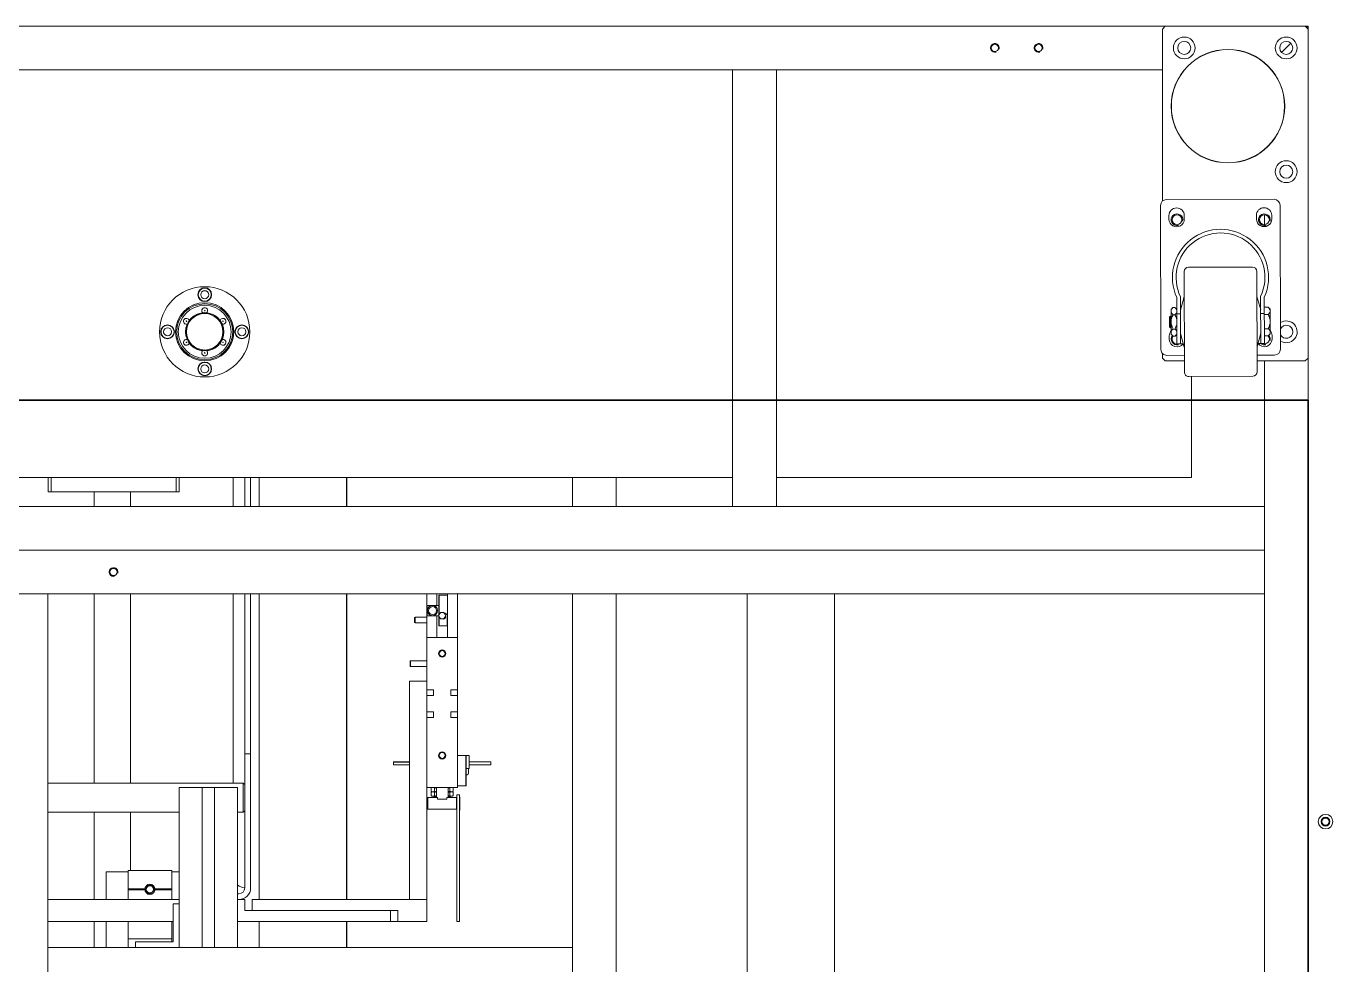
# Model space of a CAD drawing. Header units: millimetres. Extents: x -1052 to 3351, y 0 to 2015.
# Drawn here: x -214.73 to -201.47, y 1738 to 1747.54 of the extents above; entities that cross this region are included whole.
import ezdxf

# ---------------------------------------------------------------- set-up
doc = ezdxf.new("R2010")
doc.units = ezdxf.units.MM
doc.layers.add('@ New Renovation', color=7, linetype='Continuous')
for name, color, linetype, lineweight in [('_-J_NJSOLIDLINE！实线层', 7, 'Continuous', 18), ('_CGL01-D75-001SOLIDLINE！实线层', 7, 'Continuous', 18), ('_CGL01-D75-002SOLIDLINE！实线层', 7, 'Continuous', 18), ('_CGL01-D75-003SOLIDLINE！实线层', 7, 'Continuous', 18), ('_TN16-50_-_50_BSOLIDLINE！实线层', 7, 'Continuous', 18), ('_TN16-50_FPSOLIDLINE！实线层', 7, 'Continuous', 18), ('_TN16-80_-_80_BSOLIDLINE！实线层', 7, 'Continuous', 18), ('_TN16-80_FPSOLIDLINE！实线层', 7, 'Continuous', 18), ('AJCR-D78-M20-L100SOLIDLINE！实线层', 7, 'Continuous', 18), ('AM_6', 2, 'Continuous', 35), ('AM_CL', 7, 'Continuous', 15), ('CPJG-A-2SOLIDLINE！实线层', 7, 'Continuous', 18), ('CPJG-A-3SOLIDLINE！实线层', 7, 'Continuous', 18), ('CPJG-A-5SOLIDLINE！实线层', 7, 'Continuous', 18), ('CWJG-C0-00000-1SOLIDLINE！实线层', 7, 'Continuous', 18), ('HCJ_RECTANGULAR_TUSOLIDLINE！实线层', 7, 'Continuous', 18), ('HCJ_SQUARE_TUBE_71SOLIDLINE！实线层', 7, 'Continuous', 18), ('HCJ_SQUARE_TUBE_93SOLIDLINE！实线层', 7, 'Continuous', 18), ('ISO10642-M4X12-8_8SOLIDLINE！实线层', 7, 'Continuous', 18), ('ISO4762-M4X25-8_8SOLIDLINE！实线层', 7, 'Continuous', 18), ('ISO4762-M4X28-8_8SOLIDLINE！实线层', 7, 'Continuous', 18), ('ISO4762-M6X12-8_8SOLIDLINE！实线层', 7, 'Continuous', 18), ('LMFL-25-BSOLIDLINE！实线层', 7, 'Continuous', 18), ('M8-B25SOLIDLINE！实线层', 7, 'Continuous', 18), ('QZDB-10-13SOLIDLINE！实线层', 7, 'Continuous', 18), ('QZDB-3-1BSOLIDLINE！实线层', 7, 'Continuous', 18), ('QZDB-6-1ASOLIDLINE！实线层', 7, 'Continuous', 18), ('QZDBHC-8-3SOLIDLINE！实线层', 7, 'Continuous', 18), ('QZDBHC-8-4SOLIDLINE！实线层', 7, 'Continuous', 18), ('QZDBHC-8-5-1SOLIDLINE！实线层', 7, 'Continuous', 18), ('QZDBHC-8-5-2SOLIDLINE！实线层', 7, 'Continuous', 18), ('QZDBHC-8-5SOLIDLINE！实线层', 7, 'Continuous', 18), ('QZDBHC-8-7SOLIDLINE！实线层', 7, 'Continuous', 18), ('ZX-900DBJ-05-F-04SOLIDLINE！实线层', 7, 'Continuous', 18), ('角铝53-53SOLIDLINE！实线层', 7, 'Continuous', 18)]:
    doc.layers.add(name, color=color, linetype=linetype, lineweight=lineweight)

# ---------------------------------------------------------------- blocks, each defined once
blk = doc.blocks.new('*X870')
at = {"layer": '_-J_NJSOLIDLINE！实线层', "color": 7, "linetype": 'Continuous'}
for p, q in [((-4905.63, -17.8), (-4907.58, -17.8)), ((-4907.58, -17.8), (-4907.58, -28.8)), ((-4907.33, -17.8), (-4907.33, -28.8)), ((-4905.63, -17.8), (-4905.63, -28.8)), ((-5008.08, -41.05), (-5015.08, -41.05)), ((-5015.08, -49.05), (-5015.08, -41.05)), ((-5008.08, -49.05), (-5008.08, -41.05)), ((-5022.08, -49.05), (-5001.08, -49.05)), ((-5022.08, -55.05), (-5022.08, -49.05)), ((-5022.08, -49.25), (-5009.01, -49.25)), ((-5010.08, -52.34), (-5010.08, -52.55)), ((-5007.15, -49.25), (-5001.08, -49.25)), ((-5001.08, -49.3), (-5007.05, -49.3)), ((-5001.08, -55.05), (-5001.08, -49.05)), ((-5022.08, -54.85), (-5001.08, -54.85)), ((-5022.08, -55.05), (-5001.08, -55.05)), ((-5007.83, -54.8), (-5001.08, -54.8)), ((-4912.08, -61.8), (-4912.08, -69.8)), ((-4891.08, -67.8), (-4891.08, -61.8)), ((-4891.08, -67.6), (-4912.08, -67.6)), ((-4891.08, -67.8), (-4912.08, -67.8)), ((-4903.08, -69.8), (-4912.08, -69.8)), ((-4907.58, -84.8), (-4907.58, -69.8)), ((-4905.63, -84.8), (-4905.63, -69.8)), ((-4903.08, -67.8), (-4903.08, -69.8)), ((-4903.08, -69.4), (-4899.83, -69.4)), ((-4898.83, -68.4), (-4898.83, -67.8)), ((-4907.58, -84.8), (-4905.63, -84.8))]:
    blk.add_line(p, q, dxfattribs=at)
for centre, radius in [((-5011.58, -44.7), 3.5), ((-5011.58, -44.7), 2.75), ((-5008.08, -51.3), 2.25)]:
    blk.add_circle(centre, radius, dxfattribs=at)
for centre, radius, start, end in [((-5007.83, -52.55), 2.25, 180, 270), ((-5007.08, -52.05), 1.5, 252.60132, 33.65888), ((-4899.83, -68.4), 1, 270, 0)]:
    blk.add_arc(centre, radius, start, end, dxfattribs=at)
at = {"layer": '_CGL01-D75-001SOLIDLINE！实线层', "color": 7, "linetype": 'Continuous'}
for p, q in [((-5247.43, -563.56), (-5247.56, -607.56)), ((-5175.42, -560.77), (-5244.42, -560.57)), ((-5217.91, -558.15), (-5227.25, -560.62)), ((-5201.91, -558.19), (-5192.59, -560.72)), ((-5172.43, -563.78), (-5172.56, -607.78)), ((-5244.57, -610.57), (-5175.57, -610.77)), ((-5218.07, -613.15), (-5227.4, -610.62)), ((-5202.07, -613.19), (-5192.74, -610.72))]:
    blk.add_line(p, q, dxfattribs=at)
for centre, start, end in [((-5244.43, -563.57), 89.83417, 179.83417), ((-5175.43, -563.77), 359.83417, 89.83417), ((-5244.56, -607.57), 179.83417, 269.83417), ((-5175.56, -607.77), 269.83417, 359.83417)]:
    blk.add_arc(centre, 3, start, end, dxfattribs=at)
at = {"layer": '_CGL01-D75-002SOLIDLINE！实线层', "color": 7, "linetype": 'Continuous'}
for p, q in [((-5289.87, -544.44), (-5190.87, -544.73)), ((-5294.1, -622.43), (-5293.89, -548.43)), ((-5282.89, -550.21), (-5280.39, -550.22)), ((-5200.39, -550.45), (-5197.89, -550.45)), ((-5186.89, -548.74), (-5186.92, -560.74)), ((-5280.42, -560.72), (-5282.92, -560.71)), ((-5283.06, -610.21), (-5280.56, -610.22)), ((-5187.07, -610.74), (-5187.1, -622.74)), ((-5191.11, -626.72), (-5290.11, -626.44)), ((-5280.6, -620.72), (-5283.1, -620.71)), ((-5198.1, -620.95), (-5200.6, -620.95))]:
    blk.add_line(p, q, dxfattribs=at)
for centre, radius, start, end in [((-5289.89, -548.44), 4, 89.83417, 179.83417), ((-5190.89, -548.73), 4, 359.83417, 89.83417), ((-5282.91, -555.46), 5.25, 89.83417, 269.83417), ((-5280.41, -555.47), 5.25, 269.83417, 89.83417), ((-5200.41, -555.7), 5.25, 89.83417, 130.11163), ((-5197.91, -555.7), 5.25, 304.75632, 89.83417), ((-5283.08, -615.46), 5.25, 89.83417, 269.83417), ((-5280.58, -615.47), 5.25, 269.83417, 89.83417), ((-5198.08, -615.7), 5.25, 269.83417, 54.91202), ((-5290.1, -622.44), 4, 179.83417, 269.83417), ((-5200.58, -615.7), 5.25, 229.5567, 269.83417), ((-5191.1, -622.72), 4, 269.83417, 359.83417)]:
    blk.add_arc(centre, radius, start, end, dxfattribs=at)
at = {"layer": '_CGL01-D75-003SOLIDLINE！实线层', "color": 7, "linetype": 'Continuous'}
for p, q in [((-5194.91, -555.71), (-5226.66, -555.62)), ((-5219.71, -552.96), (-5219.72, -554.33)), ((-5218.41, -555.65), (-5219.72, -554.33)), ((-5218.39, -551.65), (-5219.71, -552.96)), ((-5201.39, -551.69), (-5218.39, -551.65)), ((-5215.49, -555.65), (-5215.49, -558.15)), ((-5214.81, -552.97), (-5214.81, -554.34)), ((-5213.39, -550.66), (-5213.89, -551.16)), ((-5205.89, -551.18), (-5213.89, -551.16)), ((-5213.89, -551.16), (-5213.89, -551.66)), ((-5206.39, -550.68), (-5213.39, -550.66)), ((-5206.39, -550.68), (-5205.89, -551.18)), ((-5205.89, -551.18), (-5205.89, -551.68)), ((-5204.99, -553), (-5205, -554.37)), ((-5201.41, -555.69), (-5200.09, -554.38)), ((-5201.39, -551.69), (-5200.08, -553.01)), ((-5200.08, -553.01), (-5200.09, -554.38)), ((-5194.92, -560.09), (-5194.91, -555.71)), ((-5194.91, -558.21), (-5227.22, -558.12)), ((-5195.07, -613.21), (-5227.38, -613.12)), ((-5195.08, -615.71), (-5226.83, -615.62)), ((-5219.9, -618.33), (-5219.9, -615.64)), ((-5218.59, -619.65), (-5219.9, -618.33)), ((-5215.65, -613.15), (-5215.66, -615.65)), ((-5215, -618.34), (-5214.99, -615.66)), ((-5205.18, -618.37), (-5205.17, -615.68)), ((-5201.59, -619.69), (-5200.27, -618.38)), ((-5200.27, -618.38), (-5200.27, -615.7)), ((-5195.08, -615.71), (-5195.07, -611.34)), ((-5218.59, -619.65), (-5201.59, -619.69))]:
    blk.add_line(p, q, dxfattribs=at)
for radius, start, end in [(33, 65.21419, 294.45414), (30.5, 64.20856, 295.45977)]:
    blk.add_arc((-5240.49, -585.58), radius, start, end, dxfattribs=at)
for points, knots in [([(-5219.72, -554.33), (-5219.61, -554.44), (-5219.17, -554.85), (-5218.69, -555.22), (-5218.29, -555.4)], [0, 0, 0, 0, 0.477747, 1.797575, 1.797575, 1.797575, 1.797575]), ([(-5217.26, -551.65), (-5217.47, -551.65), (-5218.42, -551.8), (-5219.2, -552.44), (-5219.71, -552.96)], [0, 0, 0, 0, 0.650045, 2.850755, 2.850755, 2.850755, 2.850755]), ([(-5217.27, -555.65), (-5217.05, -555.65), (-5216.1, -555.5), (-5215.33, -554.85), (-5214.81, -554.34)], [0, 0, 0, 0, 0.650045, 2.850755, 2.850755, 2.850755, 2.850755]), ([(-5214.81, -552.97), (-5214.99, -552.78), (-5215.67, -552.15), (-5216.58, -551.65), (-5217.26, -551.65)], [0, 0, 0, 0, 0.795219, 2.844235, 2.844235, 2.844235, 2.844235]), ([(-5205, -554.37), (-5204.81, -554.56), (-5204.13, -555.19), (-5203.22, -555.69), (-5202.55, -555.69)], [0, 0, 0, 0, 0.795219, 2.844235, 2.844235, 2.844235, 2.844235]), ([(-5202.53, -551.69), (-5202.75, -551.69), (-5203.7, -551.84), (-5204.47, -552.49), (-5204.99, -553)], [0, 0, 0, 0, 0.650045, 2.850755, 2.850755, 2.850755, 2.850755]), ([(-5202.55, -555.69), (-5202.33, -555.69), (-5201.38, -555.54), (-5200.6, -554.9), (-5200.09, -554.38)], [0, 0, 0, 0, 0.650045, 2.850755, 2.850755, 2.850755, 2.850755]), ([(-5200.08, -553.01), (-5200.2, -552.9), (-5200.63, -552.49), (-5201.12, -552.12), (-5201.51, -551.94)], [0, 0, 0, 0, 0.477747, 1.797575, 1.797575, 1.797575, 1.797575]), ([(-5219.9, -618.33), (-5219.79, -618.44), (-5219.36, -618.85), (-5218.87, -619.22), (-5218.47, -619.4)], [0, 0, 0, 0, 0.477747, 1.797575, 1.797575, 1.797575, 1.797575]), ([(-5217.45, -619.65), (-5217.24, -619.65), (-5216.29, -619.5), (-5215.51, -618.85), (-5215, -618.34)], [0, 0, 0, 0, 0.650045, 2.850755, 2.850755, 2.850755, 2.850755]), ([(-5205.18, -618.37), (-5205, -618.56), (-5204.32, -619.19), (-5203.41, -619.69), (-5202.73, -619.69)], [0, 0, 0, 0, 0.795219, 2.844235, 2.844235, 2.844235, 2.844235]), ([(-5202.73, -619.69), (-5202.52, -619.69), (-5201.57, -619.54), (-5200.79, -618.9), (-5200.27, -618.38)], [0, 0, 0, 0, 0.650045, 2.850755, 2.850755, 2.850755, 2.850755])]:
    blk.add_open_spline(points, degree=3, knots=knots, dxfattribs=at)
for points in [[(-5218.29, -555.4), (-5217.97, -555.55), (-5217.62, -555.65), (-5217.27, -555.65)], [(-5209.89, -551.67), (-5211.59, -551.67), (-5213.29, -552.22), (-5214.81, -552.97)], [(-5214.81, -554.34), (-5213.3, -555.1), (-5211.6, -555.67), (-5209.91, -555.67)], [(-5209.91, -555.67), (-5209.3, -555.67), (-5208.69, -555.61), (-5208.1, -555.49)], [(-5204.99, -553), (-5206.5, -552.24), (-5208.2, -551.68), (-5209.89, -551.67)], [(-5208.1, -555.49), (-5207.02, -555.26), (-5205.98, -554.86), (-5205, -554.37)], [(-5201.51, -551.94), (-5201.83, -551.79), (-5202.18, -551.69), (-5202.53, -551.69)], [(-5215, -618.34), (-5213.48, -619.1), (-5211.79, -619.67), (-5210.09, -619.67)], [(-5210.09, -619.67), (-5208.4, -619.67), (-5206.7, -619.12), (-5205.18, -618.37)], [(-5218.47, -619.4), (-5218.16, -619.55), (-5217.8, -619.65), (-5217.45, -619.65)]]:
    blk.add_open_spline(points, degree=3, dxfattribs=at)
at = {"layer": '_TN16-50_-_50_BSOLIDLINE！实线层', "color": 7, "linetype": 'Continuous'}
for p, q in [((-4963.08, -40.8), (-4993.08, -40.8)), ((-4993.08, -61.8), (-4993.08, -40.8)), ((-4942.02, -45.3), (-4942.02, -40.8)), ((-4938.14, -40.8), (-4938.14, -45.3)), ((-4890.08, -61.8), (-4890.08, -40.8)), ((-4890.08, -44.3), (-4889.72, -43.69)), ((-4889.72, -43.69), (-4887.44, -43.69)), ((-4887.08, -44.3), (-4887.44, -43.69)), ((-4887.08, -44.3), (-4886.72, -43.69)), ((-4887.08, -47.3), (-4887.08, -44.3)), ((-4886.72, -43.69), (-4884.44, -43.69)), ((-4884.08, -44.3), (-4884.44, -43.69)), ((-4884.08, -47.3), (-4884.08, -44.3)), ((-4942.02, -45.3), (-4938.14, -45.3)), ((-4889.72, -46), (-4887.44, -46)), ((-4886.72, -46), (-4884.44, -46)), ((-4884.08, -45.8), (-4883.58, -45.8)), ((-4883.08, -46.3), (-4883.58, -45.8)), ((-4883.58, -47.3), (-4883.58, -45.8)), ((-4942.02, -61.8), (-4993.08, -61.8)), ((-4938.14, -57.3), (-4942.02, -57.3)), ((-4942.02, -61.8), (-4942.02, -57.3)), ((-4938.14, -57.3), (-4938.14, -61.8)), ((-4890.08, -61.8), (-4938.14, -61.8))]:
    blk.add_line(p, q, dxfattribs=at)
for centre, radius in [((-4982.08, -51.3), 2.5), ((-4982.08, -51.3), 2.07), ((-4912.08, -51.3), 2.5), ((-4912.08, -51.3), 2.07)]:
    blk.add_circle(centre, radius, dxfattribs=at)
for centre, radius, start, end in [((-4882.1, -48.41), 7.98, 170.95726, 172.02877), ((-4881.55, -48.5), 8.54, 168.29833, 170.93806)]:
    blk.add_arc(centre, radius, start, end, dxfattribs=at)
for points in [[(-4889.92, -44.07), (-4890.02, -44.32), (-4890.08, -44.58), (-4890.08, -44.84)], [(-4889.72, -43.69), (-4889.8, -43.81), (-4889.86, -43.94), (-4889.92, -44.07)], [(-4887.17, -44.27), (-4887.24, -44.06), (-4887.33, -43.87), (-4887.44, -43.69)], [(-4887.08, -44.84), (-4887.08, -44.65), (-4887.11, -44.45), (-4887.17, -44.27)], [(-4887, -44.33), (-4887.05, -44.49), (-4887.08, -44.67), (-4887.08, -44.84)], [(-4886.92, -44.07), (-4886.95, -44.16), (-4886.98, -44.24), (-4887, -44.33)], [(-4886.72, -43.69), (-4886.8, -43.81), (-4886.86, -43.94), (-4886.92, -44.07)], [(-4889.72, -46), (-4889.8, -46.25), (-4889.86, -46.51), (-4889.92, -46.77)], [(-4887.15, -47.3), (-4887.21, -46.86), (-4887.31, -46.42), (-4887.44, -46)], [(-4886.72, -46), (-4886.85, -46.42), (-4886.95, -46.86), (-4887.01, -47.3)], [(-4884.15, -47.3), (-4884.21, -46.86), (-4884.31, -46.42), (-4884.44, -46)]]:
    blk.add_open_spline(points, degree=3, dxfattribs=at)
for points, knots in [([(-4890.08, -44.84), (-4890.08, -45.14), (-4889.97, -45.55), (-4889.78, -45.9), (-4889.72, -46)], [0, 0, 0, 0, 0.899825, 1.220885, 1.220885, 1.220885, 1.220885]), ([(-4887.44, -46), (-4887.38, -45.9), (-4887.19, -45.55), (-4887.08, -45.14), (-4887.08, -44.84)], [0, 0, 0, 0, 0.321093, 1.220909, 1.220909, 1.220909, 1.220909]), ([(-4887.08, -44.84), (-4887.08, -45.14), (-4886.97, -45.55), (-4886.78, -45.9), (-4886.72, -46)], [0, 0, 0, 0, 0.899825, 1.220885, 1.220885, 1.220885, 1.220885]), ([(-4884.08, -44.84), (-4884.08, -44.54), (-4884.19, -44.14), (-4884.38, -43.78), (-4884.44, -43.69)], [0, 0, 0, 0, 0.899825, 1.220885, 1.220885, 1.220885, 1.220885]), ([(-4884.44, -46), (-4884.38, -45.9), (-4884.19, -45.55), (-4884.08, -45.14), (-4884.08, -44.84)], [0, 0, 0, 0, 0.321093, 1.220909, 1.220909, 1.220909, 1.220909])]:
    blk.add_open_spline(points, degree=3, knots=knots, dxfattribs=at)
at = {"layer": '_TN16-50_FPSOLIDLINE！实线层', "color": 7, "linetype": 'Continuous'}
for p, q in [((-4875.08, -41.3), (-4883.08, -41.3)), ((-4883.08, -48.2), (-4883.08, -41.3)), ((-4875.08, -41.5), (-4883.08, -41.5)), ((-4875.08, -61.3), (-4875.08, -41.3)), ((-4890.08, -47.3), (-4883.08, -47.3)), ((-4882.08, -48.2), (-4883.08, -48.2)), ((-4882.08, -54.4), (-4882.08, -48.2)), ((-4890.08, -55.3), (-4883.08, -55.3)), ((-4883.08, -54.4), (-4882.08, -54.4)), ((-4883.08, -61.3), (-4883.08, -54.4)), ((-4875.08, -61.1), (-4883.08, -61.1))]:
    blk.add_line(p, q, dxfattribs=at)
at = {"layer": '_TN16-80_-_80_BSOLIDLINE！实线层', "color": 7, "linetype": 'Continuous'}
for p, q in [((-4963.08, -40.8), (-5023.08, -40.8)), ((-4957.02, -45.3), (-4957.02, -40.8)), ((-4953.14, -40.8), (-4953.14, -45.3)), ((-4890.08, -47.35), (-4890.08, -40.8)), ((-5015.08, -47.55), (-5023.08, -47.55)), ((-4993.08, -47.55), (-5008.08, -47.55)), ((-4957.02, -45.3), (-4953.14, -45.3)), ((-5023.08, -55.05), (-5022.08, -55.05)), ((-4957.02, -61.8), (-5023.08, -61.8)), ((-5001.08, -55.05), (-4993.08, -55.05)), ((-4953.14, -57.3), (-4957.02, -57.3)), ((-4957.02, -61.8), (-4957.02, -57.3)), ((-4953.14, -57.3), (-4953.14, -61.8)), ((-4890.08, -61.8), (-4953.14, -61.8)), ((-4890.08, -61.8), (-4890.08, -55.05)), ((-4890.08, -58.3), (-4889.72, -58.92)), ((-4889.72, -56.61), (-4887.44, -56.61)), ((-4889.72, -58.92), (-4887.44, -58.92)), ((-4887.08, -58.3), (-4887.44, -58.92)), ((-4887.08, -58.3), (-4887.08, -55.3)), ((-4887.08, -58.3), (-4886.72, -58.92)), ((-4886.72, -56.61), (-4884.44, -56.61)), ((-4886.72, -58.92), (-4884.44, -58.92)), ((-4884.08, -58.3), (-4884.44, -58.92)), ((-4884.08, -58.3), (-4884.08, -55.3)), ((-4884.08, -56.8), (-4883.58, -56.8)), ((-4883.58, -56.8), (-4883.58, -55.3)), ((-4883.08, -56.3), (-4883.58, -56.8))]:
    blk.add_line(p, q, dxfattribs=at)
blk.add_arc((-4881.55, -54.11), 8.54, 189.06138, 191.70122, dxfattribs=at)
for points in [[(-4889.72, -56.61), (-4889.92, -56.96), (-4890.08, -57.37), (-4890.08, -57.77)], [(-4890.08, -57.77), (-4890.08, -58.17), (-4889.92, -58.57), (-4889.72, -58.92)], [(-4889.92, -55.84), (-4889.86, -56.1), (-4889.8, -56.36), (-4889.72, -56.61)], [(-4887.44, -56.61), (-4887.31, -56.18), (-4887.21, -55.75), (-4887.15, -55.31)], [(-4887.08, -57.77), (-4887.08, -57.37), (-4887.24, -56.96), (-4887.44, -56.61)], [(-4887.44, -58.92), (-4887.37, -58.8), (-4887.3, -58.67), (-4887.24, -58.54)], [(-4887.24, -58.54), (-4887.21, -58.45), (-4887.18, -58.37), (-4887.16, -58.28)], [(-4887.16, -58.28), (-4887.11, -58.12), (-4887.08, -57.94), (-4887.08, -57.77)], [(-4886.72, -56.61), (-4886.92, -56.96), (-4887.08, -57.37), (-4887.08, -57.77)], [(-4887.08, -57.77), (-4887.08, -57.96), (-4887.05, -58.16), (-4886.99, -58.34)], [(-4887.01, -55.31), (-4886.95, -55.75), (-4886.85, -56.18), (-4886.72, -56.61)], [(-4886.99, -58.34), (-4886.92, -58.55), (-4886.83, -58.74), (-4886.72, -58.92)], [(-4884.44, -56.61), (-4884.31, -56.18), (-4884.21, -55.75), (-4884.15, -55.31)], [(-4884.08, -57.77), (-4884.08, -57.37), (-4884.24, -56.96), (-4884.44, -56.61)], [(-4884.44, -58.92), (-4884.37, -58.8), (-4884.3, -58.67), (-4884.24, -58.54)], [(-4884.24, -58.54), (-4884.14, -58.29), (-4884.08, -58.03), (-4884.08, -57.77)]]:
    blk.add_open_spline(points, degree=3, dxfattribs=at)
blk.add_open_spline([(-4890.01, -55.31), (-4890.01, -55.33), (-4890, -55.38), (-4889.99, -55.43), (-4889.99, -55.45)], degree=3, knots=[0, 0, 0, 0, 0.0745921, 0.1491836, 0.1491836, 0.1491836, 0.1491836], dxfattribs=at)
at = {"layer": '_TN16-80_FPSOLIDLINE！实线层', "color": 7, "linetype": 'Continuous'}
for p, q in [((-4875.08, -41.3), (-4883.08, -41.3)), ((-4883.08, -48.2), (-4883.08, -41.3)), ((-4875.08, -41.5), (-4883.08, -41.5)), ((-4875.08, -61.3), (-4875.08, -41.3)), ((-4890.08, -47.3), (-4883.08, -47.3)), ((-4882.08, -48.2), (-4883.08, -48.2)), ((-4882.08, -54.4), (-4882.08, -48.2)), ((-4890.08, -55.3), (-4883.08, -55.3)), ((-4883.08, -54.4), (-4882.08, -54.4)), ((-4883.08, -61.3), (-4883.08, -54.4)), ((-4875.08, -61.1), (-4883.08, -61.1))]:
    blk.add_line(p, q, dxfattribs=at)
at = {"layer": 'AJCR-D78-M20-L100SOLIDLINE！实线层', "color": 7, "linetype": 'Continuous'}
for radius in [39, 38.85]:
    blk.add_circle((-5358.08, -590.7), radius, dxfattribs=at)
at = {"layer": 'CPJG-A-2SOLIDLINE！实线层', "color": 7, "linetype": 'Continuous'}
for p, q in [((-4890.08, 129.3), (-4780.08, 129.3)), ((-4890.08, 89.3), (-4890.08, 129.3)), ((-4890.08, 113.5), (-4780.08, 113.5)), ((-4890.08, 105.1), (-4780.08, 105.1)), ((-4890.08, 89.3), (-4780.08, 89.3))]:
    blk.add_line(p, q, dxfattribs=at)
at = {"layer": 'CPJG-A-3SOLIDLINE！实线层', "color": 7, "linetype": 'Continuous'}
for p, q in [((-4813.08, 179.3), (-4832.08, 179.3)), ((-4832.08, 179.3), (-4832.08, 164.3)), ((-4780.08, 179.3), (-4798.08, 179.3)), ((-4832.08, 134.3), (-4832.08, 129.3))]:
    blk.add_line(p, q, dxfattribs=at)
blk.add_circle((-4820.08, 149.3), 2.5, dxfattribs=at)
at = {"layer": 'CPJG-A-3SOLIDLINE！实线层', "color": 3, "linetype": 'Continuous'}
blk.add_arc((-4820.08, 149.3), 3, 345, 285, dxfattribs=at)
at = {"layer": 'CPJG-A-5SOLIDLINE！实线层', "color": 7, "linetype": 'Continuous'}
for p, q in [((-4780.08, 159.3), (-4784.08, 159.3)), ((-4784.08, 159.3), (-4784.08, 133.3)), ((-4784.08, 133.3), (-4810.08, 133.3)), ((-4810.08, 133.3), (-4810.08, 129.3))]:
    blk.add_line(p, q, dxfattribs=at)
at = {"layer": 'CWJG-C0-00000-1SOLIDLINE！实线层', "color": 7, "linetype": 'Continuous'}
blk.add_line((-4780.08, -140.7), (-4780.08, 219.3), dxfattribs=at)
at = {"layer": 'HCJ_RECTANGULAR_TUSOLIDLINE！实线层', "color": 7, "linetype": 'Continuous'}
for p, q in [((-5083.08, 1084.3), (-5083.08, -615.7)), ((-5053.08, 1084.3), (-5053.08, -615.7)), ((-5413.08, 1016.3), (-5413.08, -547.7)), ((-5383.08, 1014.3), (-5383.08, -545.7)), ((-5023.08, 219.3), (-5023.08, -615.7)), ((-5103.08, 74.3), (-5083.08, 74.3)), ((-5023.08, 74.3), (-4813.08, 74.3)), ((-4798.08, 74.3), (-4780.08, 74.3)), ((-5103.08, 14.3), (-5083.08, 14.3)), ((-5023.08, 14.3), (-4813.08, 14.3)), ((-4798.08, 14.3), (-4780.08, 14.3)), ((-5103.08, -140.7), (-5083.08, -140.7)), ((-5023.08, -140.7), (-4024.08, -140.7)), ((-5103.08, -170.7), (-5083.08, -170.7)), ((-5023.08, -170.7), (-4024.08, -170.7)), ((-5023.08, -260.7), (-3028.08, -260.7)), ((-5023.08, -320.7), (-3028.08, -320.7)), ((-5283.48, -615.7), (-5276.68, -615.7)), ((-5195.08, -615.7), (-5194.68, -615.7)), ((-5183.08, -615.7), (-5083.08, -615.7)), ((-5053.08, -615.7), (-5083.08, -615.7)), ((-5053.08, -615.7), (-3198.08, -615.7)), ((-5394.91, -627.53), (-5401.25, -633.88)), ((-5394.91, -627.53), (-5401.25, -633.88)), ((-5413.08, -643.7), (-5413.08, -645.7)), ((-5413.08, -645.7), (-5412.08, -644.7)), ((-5412.08, -644.7), (-5413.08, -645.7)), ((-5413.08, -645.7), (-5411.08, -645.7)), ((-5185.08, -645.7), (-3196.08, -645.7))]:
    blk.add_line(p, q, dxfattribs=at)
for centre in [(-5038.08, 174.3), (-5398.08, -430.7), (-5398.08, -460.7)]:
    blk.add_circle(centre, 2.5, dxfattribs=at)
at = {"layer": 'HCJ_RECTANGULAR_TUSOLIDLINE！实线层', "color": 3, "linetype": 'Continuous'}
for centre in [(-5038.08, 174.3), (-5398.08, -430.7), (-5398.08, -460.7)]:
    blk.add_arc(centre, 3, 345, 285, dxfattribs=at)
at = {"layer": 'HCJ_SQUARE_TUBE_71SOLIDLINE！实线层', "color": 7, "linetype": 'Continuous'}
for p, q in [((-5083.08, -250.7), (-5383.08, -250.7)), ((-5083.08, -280.7), (-5383.08, -280.7))]:
    blk.add_line(p, q, dxfattribs=at)
at = {"layer": 'HCJ_SQUARE_TUBE_93SOLIDLINE！实线层', "color": 7, "linetype": 'Continuous'}
for p, q in [((-5023.08, 219.3), (-5023.08, 249.3)), ((-3068.08, 219.3), (-5023.08, 219.3))]:
    blk.add_line(p, q, dxfattribs=at)
at = {"layer": 'ISO10642-M4X12-8_8SOLIDLINE！实线层', "color": 7, "linetype": 'Continuous'}
for p, q in [((-4883.58, -63.5), (-4883.38, -63.3)), ((-4883.58, -63.5), (-4874.58, -63.5)), ((-4874.58, -63.5), (-4874.78, -63.3))]:
    blk.add_line(p, q, dxfattribs=at)
at = {"layer": 'ISO4762-M4X25-8_8SOLIDLINE！实线层', "color": 7, "linetype": 'Continuous'}
for p, q in [((-5007.08, -32.65), (-5006.73, -32.3)), ((-5007.08, -32.65), (-5003.08, -32.65)), ((-5007.08, -40.8), (-5007.08, -32.65)), ((-5006.73, -32.3), (-5003.43, -32.3)), ((-5003.43, -32.3), (-5006.73, -32.3)), ((-5003.08, -32.65), (-5003.43, -32.3)), ((-5003.08, -40.8), (-5003.08, -32.65))]:
    blk.add_line(p, q, dxfattribs=at)
at = {"layer": 'ISO4762-M4X28-8_8SOLIDLINE！实线层', "color": 7, "linetype": 'Continuous'}
for p, q in [((-4977.08, -29.65), (-4976.73, -29.3)), ((-4977.08, -29.65), (-4973.08, -29.65)), ((-4977.08, -40.8), (-4977.08, -29.65)), ((-4976.73, -29.3), (-4973.43, -29.3)), ((-4973.43, -29.3), (-4976.73, -29.3)), ((-4973.08, -29.65), (-4973.43, -29.3)), ((-4973.08, -40.8), (-4973.08, -29.65))]:
    blk.add_line(p, q, dxfattribs=at)
at = {"layer": 'ISO4762-M6X12-8_8SOLIDLINE！实线层', "color": 7, "linetype": 'Continuous'}
for radius in [5, 3, 2.5]:
    blk.add_circle((-4866.58, -657.7), radius, dxfattribs=at)
at = {"layer": 'ISO4762-M6X12-8_8SOLIDLINE！实线层', "color": 3, "linetype": 'Continuous'}
blk.add_arc((-4866.58, -657.7), 2.5, 345, 285, dxfattribs=at)
at = {"layer": 'LMFL-25-BSOLIDLINE！实线层', "color": 0, "linetype": 'Continuous'}
for p, q in [((-5195.99, 122.25), (-5196.25, 122.29)), ((-5215.97, 96.4), (-5215.97, 96.5)), ((-5214.27, 95.22), (-5214.27, 95.12)), ((-5213.31, 94.51), (-5213.31, 94.61)), ((-5212.67, 94.14), (-5212.67, 94.24)), ((-5212.03, 93.91), (-5212.03, 93.81)), ((-5210.11, 93.07), (-5210.11, 92.97)), ((-5209.02, 92.6), (-5209.02, 92.7)), ((-5208.6, 92.47), (-5208.6, 92.57)), ((-5207.59, 92.31), (-5207.59, 92.21)), ((-5207.37, 92.16), (-5207.37, 92.26)), ((-5207.31, 92.15), (-5207.31, 92.25)), ((-5207.27, 92.14), (-5207.27, 92.24)), ((-5205.9, 91.9), (-5205.9, 92)), ((-5205.6, 91.85), (-5205.6, 91.95)), ((-5205.46, 91.84), (-5205.46, 91.94)), ((-5205.17, 91.8), (-5205.17, 91.9)), ((-5203.68, 91.7), (-5203.68, 91.8)), ((-5203.55, 91.7), (-5203.55, 91.8)), ((-5203.41, 91.7), (-5203.41, 91.8)), ((-5202.96, 91.8), (-5202.96, 91.7)), ((-5201.68, 91.74), (-5201.68, 91.84)), ((-5201.55, 91.75), (-5201.55, 91.85)), ((-5201.5, 91.76), (-5201.5, 91.86)), ((-5201.19, 91.78), (-5201.19, 91.88)), ((-5200.37, 91.88), (-5200.37, 91.98)), ((-5199.82, 91.96), (-5199.82, 92.06)), ((-5198.79, 92.16), (-5198.79, 92.26)), ((-5198.06, 92.34), (-5198.06, 92.44)), ((-5197.62, 92.46), (-5197.62, 92.56)), ((-5197.38, 92.52), (-5197.38, 92.62)), ((-5196.64, 92.76), (-5196.64, 92.86)), ((-5196.48, 92.82), (-5196.48, 92.92)), ((-5195.92, 93.12), (-5195.92, 93.02)), ((-5195.86, 93.04), (-5195.86, 93.14)), ((-5194.88, 93.45), (-5194.88, 93.55)), ((-5194.7, 93.53), (-5194.7, 93.63)), ((-5194.44, 93.66), (-5194.44, 93.76)), ((-5193.08, 94.38), (-5193.08, 94.48)), ((-5193.02, 94.41), (-5193.02, 94.51)), ((-5192.65, 94.63), (-5192.65, 94.73)), ((-5192.65, 94.63), (-5192.65, 94.73)), ((-5191.15, 95.64), (-5191.15, 95.74))]:
    blk.add_line(p, q, dxfattribs=at)
for points in [[(-5196.25, 122.29), (-5196.51, 122.36), (-5196.78, 122.48), (-5197.02, 122.64), (-5197.24, 122.82), (-5197.43, 123.03), (-5197.58, 123.27), (-5197.71, 123.53)], [(-5195.52, 122.27), (-5195.74, 122.24), (-5195.99, 122.25)], [(-5193.93, 123.59), (-5193.98, 123.47), (-5194.03, 123.36), (-5194.09, 123.25)]]:
    blk.add_lwpolyline(points, dxfattribs=at)
for centre, radius in [((-5203.08, 111.7), 31), ((-5203.08, 137.2), 4.75), ((-5203.08, 137.2), 4.5), ((-5203.08, 137.2), 2.75), ((-5203.08, 111.7), 20), ((-5203.08, 111.7), 19.25), ((-5203.08, 111.7), 18.15), ((-5203.08, 111.7), 13.15), ((-5203.08, 111.7), 12.5), ((-5228.58, 111.7), 4.75), ((-5228.58, 111.7), 4.5), ((-5228.58, 111.7), 2.75), ((-5177.58, 111.7), 4.75), ((-5177.58, 111.7), 4.5), ((-5177.58, 111.7), 2.75), ((-5203.08, 86.2), 4.75), ((-5203.08, 86.2), 4.5), ((-5203.08, 86.2), 2.75)]:
    blk.add_circle(centre, radius, dxfattribs=at)
for centre, radius, start, end in [((-5210.33, 124.25), 2, 338.72364, 261.27636), ((-5195.83, 124.25), 2, 278.72364, 201.27636), ((-5203.08, 111.7), 13, 125.57901, 234.42099), ((-5210.33, 124.25), 2.01, 260.98479, 339.01521), ((-5203.08, 111.7), 13, 125.52273, 125.57901), ((-5203.08, 111.7), 13, 114.47727, 125.52273), ((-5210.33, 124.25), 2, 261.27636, 261.42857), ((-5203.08, 111.7), 13, 114.42099, 114.47727), ((-5203.08, 111.7), 13, 65.57901, 114.42099), ((-5203.08, 111.7), 13, 65.52273, 65.57901), ((-5195.83, 124.25), 2, 201.27636, 201.42857), ((-5203.08, 111.7), 13, 54.47727, 65.52273), ((-5203.08, 111.7), 13, 54.42099, 54.47727), ((-5203.08, 111.7), 13, 305.57901, 54.42099), ((-5217.58, 111.7), 2, 38.72364, 321.42857), ((-5217.58, 111.7), 2.01, 320.98479, 39.01521), ((-5188.58, 111.7), 2.01, 140.98479, 219.01521), ((-5188.58, 111.7), 2, 218.72364, 141.42857), ((-5210.33, 99.14), 2, 98.72364, 21.27636), ((-5210.33, 99.14), 2.01, 20.98479, 99.01521), ((-5203.08, 111.7), 13, 234.42099, 234.47727), ((-5203.08, 111.7), 13, 234.47727, 245.52273), ((-5210.33, 99.14), 2, 21.27636, 21.42857), ((-5203.08, 111.7), 13, 245.52273, 245.57901), ((-5203.08, 111.7), 13, 245.57901, 270), ((-5203.08, 111.7), 13, 270, 294.42099), ((-5195.83, 99.14), 2, 158.72364, 81.27636), ((-5195.83, 99.14), 2.01, 80.98479, 159.01521), ((-5203.08, 111.7), 13, 294.42099, 294.47727), ((-5203.08, 111.7), 13, 294.47727, 305.52273), ((-5195.83, 99.14), 2, 81.27636, 81.42857), ((-5203.08, 111.7), 13, 305.52273, 305.57901), ((-5203.08, 111.8), 20, 229.88911, 306.58166)]:
    blk.add_arc(centre, radius, start, end, dxfattribs=at)
for points, knots in [([(-5210.13, 124.25), (-5210.13, 124.32), (-5210.21, 124.46), (-5210.45, 124.46), (-5210.53, 124.32), (-5210.53, 124.25)], [0, 0, 0, 0, 0.2059733, 0.4120534, 0.6201899, 0.6201899, 0.6201899, 0.6201899]), ([(-5210.16, 124.35), (-5210.19, 124.41), (-5210.33, 124.49), (-5210.54, 124.37), (-5210.54, 124.21), (-5210.5, 124.15)], [0, 0, 0, 0, 0.2064032, 0.4123909, 0.6201866, 0.6201866, 0.6201866, 0.6201866]), ([(-5210.16, 124.35), (-5210.19, 124.41), (-5210.33, 124.49), (-5210.54, 124.37), (-5210.54, 124.21), (-5210.5, 124.15)], [0, 0, 0, 0, 0.2064084, 0.4124158, 0.6202167, 0.6202167, 0.6202167, 0.6202167]), ([(-5210.53, 124.25), (-5210.53, 124.19), (-5210.45, 124.04), (-5210.21, 124.04), (-5210.13, 124.19), (-5210.13, 124.25)], [0, 0, 0, 0, 0.2060651, 0.4121901, 0.6204088, 0.6204088, 0.6204088, 0.6204088]), ([(-5210.5, 124.15), (-5210.47, 124.09), (-5210.33, 124.01), (-5210.12, 124.13), (-5210.12, 124.29), (-5210.16, 124.35)], [0, 0, 0, 0, 0.2064534, 0.412564, 0.6204122, 0.6204122, 0.6204122, 0.6204122]), ([(-5210.5, 124.15), (-5210.47, 124.09), (-5210.33, 124.01), (-5210.12, 124.13), (-5210.12, 124.29), (-5210.16, 124.35)], [0, 0, 0, 0, 0.2064742, 0.4126082, 0.6204773, 0.6204773, 0.6204773, 0.6204773]), ([(-5196, 124.35), (-5196.04, 124.3), (-5196.04, 124.13), (-5195.83, 124.01), (-5195.69, 124.09), (-5195.66, 124.15)], [0, 0, 0, 0, 0.2064556, 0.4125677, 0.6204166, 0.6204166, 0.6204166, 0.6204166]), ([(-5196, 124.35), (-5196.04, 124.3), (-5196.04, 124.13), (-5195.83, 124.01), (-5195.69, 124.09), (-5195.66, 124.15)], [0, 0, 0, 0, 0.206431, 0.4125214, 0.6203457, 0.6203457, 0.6203457, 0.6203457]), ([(-5195.66, 124.15), (-5195.62, 124.21), (-5195.62, 124.37), (-5195.83, 124.49), (-5195.97, 124.41), (-5196, 124.35)], [0, 0, 0, 0, 0.2064025, 0.4123888, 0.6201823, 0.6201823, 0.6201823, 0.6201823]), ([(-5195.66, 124.15), (-5195.62, 124.21), (-5195.62, 124.37), (-5195.83, 124.49), (-5195.97, 124.41), (-5196, 124.35)], [0, 0, 0, 0, 0.2064472, 0.4124784, 0.6203182, 0.6203182, 0.6203182, 0.6203182]), ([(-5195.66, 124.15), (-5195.62, 124.21), (-5195.62, 124.37), (-5195.83, 124.49), (-5195.97, 124.41), (-5196, 124.35)], [0, 0, 0, 0, 0.2064524, 0.4125033, 0.6203483, 0.6203483, 0.6203483, 0.6203483]), ([(-5217.58, 111.9), (-5217.65, 111.9), (-5217.79, 111.82), (-5217.79, 111.58), (-5217.65, 111.49), (-5217.58, 111.49)], [0, 0, 0, 0, 0.2063995, 0.4123827, 0.6201731, 0.6201731, 0.6201731, 0.6201731]), ([(-5217.58, 111.49), (-5217.51, 111.49), (-5217.37, 111.57), (-5217.37, 111.81), (-5217.51, 111.9), (-5217.58, 111.9)], [0, 0, 0, 0, 0.2064587, 0.4125738, 0.6204258, 0.6204258, 0.6204258, 0.6204258]), ([(-5188.38, 111.7), (-5188.38, 111.76), (-5188.46, 111.9), (-5188.7, 111.9), (-5188.78, 111.76), (-5188.78, 111.7)], [0, 0, 0, 0, 0.2066602, 0.4124492, 0.6202908, 0.6202908, 0.6202908, 0.6202908]), ([(-5188.58, 111.49), (-5188.65, 111.49), (-5188.79, 111.57), (-5188.79, 111.81), (-5188.65, 111.9), (-5188.58, 111.9)], [0, 0, 0, 0, 0.2064102, 0.4124773, 0.6202807, 0.6202807, 0.6202807, 0.6202807]), ([(-5188.78, 111.7), (-5188.78, 111.63), (-5188.7, 111.49), (-5188.46, 111.49), (-5188.38, 111.63), (-5188.38, 111.7)], [0, 0, 0, 0, 0.2065304, 0.4124013, 0.6202998, 0.6202998, 0.6202998, 0.6202998]), ([(-5188.58, 111.49), (-5188.51, 111.49), (-5188.37, 111.57), (-5188.37, 111.81), (-5188.51, 111.9), (-5188.58, 111.9)], [0, 0, 0, 0, 0.2064947, 0.4125739, 0.620463, 0.620463, 0.620463, 0.620463]), ([(-5210.13, 99.14), (-5210.13, 99.2), (-5210.21, 99.35), (-5210.45, 99.35), (-5210.53, 99.2), (-5210.53, 99.14)], [0, 0, 0, 0, 0.2066468, 0.4127884, 0.6201646, 0.6201646, 0.6201646, 0.6201646]), ([(-5210.5, 99.24), (-5210.54, 99.18), (-5210.54, 99.02), (-5210.33, 98.9), (-5210.19, 98.98), (-5210.16, 99.04)], [0, 0, 0, 0, 0.2064032, 0.4123909, 0.6201866, 0.6201866, 0.6201866, 0.6201866]), ([(-5210.5, 99.24), (-5210.54, 99.18), (-5210.54, 99.02), (-5210.33, 98.9), (-5210.19, 98.98), (-5210.16, 99.04)], [0, 0, 0, 0, 0.2064084, 0.4124158, 0.6202167, 0.6202167, 0.6202167, 0.6202167]), ([(-5210.53, 99.14), (-5210.53, 99.07), (-5210.45, 98.93), (-5210.21, 98.93), (-5210.13, 99.07), (-5210.13, 99.14)], [0, 0, 0, 0, 0.2067802, 0.4129874, 0.6204365, 0.6204365, 0.6204365, 0.6204365]), ([(-5210.16, 99.04), (-5210.12, 99.1), (-5210.12, 99.26), (-5210.33, 99.38), (-5210.47, 99.3), (-5210.5, 99.24)], [0, 0, 0, 0, 0.2064534, 0.412564, 0.6204122, 0.6204122, 0.6204122, 0.6204122]), ([(-5210.16, 99.04), (-5210.12, 99.1), (-5210.12, 99.26), (-5210.33, 99.38), (-5210.47, 99.3), (-5210.5, 99.24)], [0, 0, 0, 0, 0.2064742, 0.4126082, 0.6204773, 0.6204773, 0.6204773, 0.6204773]), ([(-5195.63, 99.14), (-5195.63, 99.2), (-5195.71, 99.35), (-5195.95, 99.35), (-5196.03, 99.21), (-5196.03, 99.14)], [0, 0, 0, 0, 0.2059854, 0.4120309, 0.620168, 0.620168, 0.620168, 0.620168]), ([(-5195.66, 99.24), (-5195.69, 99.3), (-5195.83, 99.38), (-5196.04, 99.26), (-5196.04, 99.1), (-5196, 99.04)], [0, 0, 0, 0, 0.206367, 0.4123905, 0.6201491, 0.6201491, 0.6201491, 0.6201491]), ([(-5195.66, 99.24), (-5195.69, 99.3), (-5195.83, 99.38), (-5196.04, 99.26), (-5196.04, 99.1), (-5196, 99.04)], [0, 0, 0, 0, 0.2063877, 0.4124347, 0.6202141, 0.6202141, 0.6202141, 0.6202141]), ([(-5196.03, 99.14), (-5196.03, 99.07), (-5195.95, 98.93), (-5195.71, 98.93), (-5195.63, 99.07), (-5195.63, 99.14)], [0, 0, 0, 0, 0.2060529, 0.4122126, 0.6204306, 0.6204306, 0.6204306, 0.6204306]), ([(-5196, 99.04), (-5195.97, 98.98), (-5195.83, 98.9), (-5195.62, 99.02), (-5195.62, 99.18), (-5195.66, 99.24)], [0, 0, 0, 0, 0.2064911, 0.412566, 0.6204498, 0.6204498, 0.6204498, 0.6204498]), ([(-5196, 99.04), (-5195.97, 98.98), (-5195.83, 98.9), (-5195.62, 99.02), (-5195.62, 99.18), (-5195.66, 99.24)], [0, 0, 0, 0, 0.2064963, 0.4125909, 0.6204799, 0.6204799, 0.6204799, 0.6204799])]:
    blk.add_open_spline(points, degree=3, knots=knots, dxfattribs=at)
at = {"layer": 'M8-B25SOLIDLINE！实线层', "color": 7, "linetype": 'Continuous'}
for p, q in [((-5093.08, 187.7), (-5083.08, 187.7)), ((-5023.08, 187.7), (-4893.08, 187.7)), ((-4873.08, 187.7), (-4813.08, 187.7)), ((-4798.08, 187.7), (-4780.08, 187.7)), ((-5093.08, 162.7), (-5083.08, 162.7)), ((-5023.08, 162.7), (-4893.08, 162.7)), ((-4873.08, 162.7), (-4833.08, 162.7))]:
    blk.add_line(p, q, dxfattribs=at)
at = {"layer": 'QZDB-10-13SOLIDLINE！实线层', "color": 7, "linetype": 'Continuous'}
for p, q in [((-5103.08, 719.3), (-5103.08, -250.7)), ((-5103.08, -280.7), (-5103.08, -565.7)), ((-5103.08, -565.7), (-5172.44, -565.7))]:
    blk.add_line(p, q, dxfattribs=at)
at = {"layer": 'QZDB-3-1BSOLIDLINE！实线层', "color": 7, "linetype": 'Continuous'}
for p, q in [((-5083.08, 14.2), (-5103.08, 14.2)), ((-4813.08, 14.2), (-5023.08, 14.2)), ((-4780.08, 14.2), (-4798.08, 14.2))]:
    blk.add_line(p, q, dxfattribs=at)
at = {"layer": 'QZDB-6-1ASOLIDLINE！实线层', "color": 7, "linetype": 'Continuous'}
for p, q in [((-5411.08, -545.7), (-5413.08, -547.7)), ((-5292.8, -545.7), (-5411.08, -545.7)), ((-5185.08, -545.7), (-5188.27, -545.7)), ((-5183.08, -547.7), (-5185.08, -545.7)), ((-5413.08, -547.7), (-5413.08, -643.7)), ((-5183.08, -560.75), (-5183.08, -547.7)), ((-5183.08, -643.7), (-5183.08, -610.75)), ((-5413.08, -643.7), (-5411.08, -645.7)), ((-5411.08, -645.7), (-5185.08, -645.7)), ((-5185.08, -645.7), (-5183.08, -643.7))]:
    blk.add_line(p, q, dxfattribs=at)
for centre, radius in [((-5398.08, -560.7), 7.5), ((-5280.08, -555.7), 3.4), ((-5398.08, -560.7), 4.5), ((-5280.08, -615.7), 3.4), ((-5398.08, -630.7), 7.5), ((-5398.08, -630.7), 4.5), ((-5313.08, -630.7), 7.5), ((-5313.08, -630.7), 4.5)]:
    blk.add_circle(centre, radius, dxfattribs=at)
at = {"layer": 'QZDB-6-1ASOLIDLINE！实线层', "color": 3, "linetype": 'Continuous'}
for centre, start, end in [((-5280.08, -555.7), 345, 285), ((-5198.08, -555.7), 345, 127.99088), ((-5280.08, -615.7), 345, 285), ((-5198.08, -615.7), 229.90567, 285), ((-5198.08, -615.7), 345, 41.23539)]:
    blk.add_arc(centre, 4, start, end, dxfattribs=at)
at = {"layer": 'QZDB-6-1ASOLIDLINE！实线层', "color": 7, "linetype": 'Continuous'}
for centre, radius, start, end in [((-5198.08, -555.7), 3.4, 339.24143, 126.76082), ((-5198.08, -615.7), 3.4, 229.71729, 27.78782), ((-5203.08, -630.7), 7.5, 147.42632, 32.24561), ((-5203.08, -630.7), 4.5, 116.46829, 63.22377)]:
    blk.add_arc(centre, radius, start, end, dxfattribs=at)
at = {"layer": 'QZDBHC-8-3SOLIDLINE！实线层', "color": 7, "linetype": 'Continuous'}
for p, q in [((-5103.08, 92.2), (-5083.08, 92.2)), ((-4911.46, 92.2), (-5023.08, 92.2)), ((-4911.46, 92.2), (-4893.08, 92.2)), ((-5103.08, 84.2), (-5083.08, 84.2)), ((-5023.08, 84.2), (-4913.08, 84.2)), ((-4913.08, 84.2), (-4821.08, 84.2)), ((-4913.08, 84.2), (-4913.08, 80.2)), ((-4817.08, 88.2), (-4817.08, 89.3)), ((-5103.08, 80.2), (-5083.08, 80.2)), ((-5023.08, 80.2), (-4913.08, 80.2)), ((-4913.08, 80.2), (-4821.08, 80.2))]:
    blk.add_line(p, q, dxfattribs=at)
for centre, radius, start, end in [((-4829.58, 83.7), 8.5, 3.36714, 41.21188), ((-4821.08, 88.2), 8, 270, 0), ((-4821.08, 88.2), 4, 270, 0)]:
    blk.add_arc(centre, radius, start, end, dxfattribs=at)
at = {"layer": 'QZDBHC-8-4SOLIDLINE！实线层', "color": 7, "linetype": 'Continuous'}
for p, q in [((-4893.08, 85.2), (-4893.08, 219.3)), ((-4873.08, 129.3), (-4873.08, 219.3)), ((-4893.08, 85.2), (-4873.08, 85.2)), ((-4892.08, 84.2), (-4893.08, 85.2)), ((-4874.08, 84.2), (-4873.08, 85.2)), ((-4873.08, 85.2), (-4873.08, 89.3))]:
    blk.add_line(p, q, dxfattribs=at)
at = {"layer": 'QZDBHC-8-5-1SOLIDLINE！实线层', "color": 7, "linetype": 'Continuous'}
for p, q in [((-4805.58, 79.2), (-4813.08, 79.2)), ((-4813.08, 79.2), (-4813.08, -40.8)), ((-4805.58, 79.2), (-4805.58, -20.8)), ((-4798.08, -40.8), (-4798.08, -15.8)), ((-4798.08, -20.8), (-4805.58, -20.8)), ((-4813.08, -40.8), (-4798.08, -40.8))]:
    blk.add_line(p, q, dxfattribs=at)
at = {"layer": 'QZDBHC-8-5-2SOLIDLINE！实线层', "color": 7, "linetype": 'Continuous'}
for p, q in [((-4813.08, 219.3), (-4813.08, 129.3)), ((-4798.08, 219.3), (-4798.08, 133.3)), ((-4813.08, 89.3), (-4813.08, 84.2)), ((-4813.08, 84.2), (-4805.58, 84.2)), ((-4805.58, 84.2), (-4805.58, -9.8)), ((-4798.08, 89.3), (-4798.08, -9.8)), ((-4805.58, -15.8), (-4798.08, -15.8)), ((-4798.08, -15.8), (-4798.08, -9.8))]:
    blk.add_line(p, q, dxfattribs=at)
at = {"layer": 'QZDBHC-8-5SOLIDLINE！实线层', "color": 7, "linetype": 'Continuous'}
for p, q in [((-4963.08, -28.8), (-4813.08, -28.8)), ((-4963.08, -40.8), (-4963.08, -28.8)), ((-4813.08, -40.8), (-4963.08, -40.8))]:
    blk.add_line(p, q, dxfattribs=at)
at = {"layer": 'QZDBHC-8-7SOLIDLINE！实线层', "color": 7, "linetype": 'Continuous'}
for p, q in [((-4798.08, -61.3), (-4885.08, -61.3)), ((-4885.08, -61.3), (-4885.08, -63.3)), ((-4798.08, -61.3), (-4798.08, -63.3)), ((-4798.08, -63.3), (-4885.08, -63.3))]:
    blk.add_line(p, q, dxfattribs=at)
at = {"layer": 'ZX-900DBJ-05-F-04SOLIDLINE！实线层', "color": 7, "linetype": 'Continuous'}
for p, q in [((-5103.08, 219.2), (-5093.08, 219.2)), ((-5103.08, 217.2), (-5093.08, 217.2)), ((-5093.08, 129.2), (-5093.08, 219.2)), ((-5103.08, 131.2), (-5093.08, 131.2)), ((-5103.08, 129.2), (-5093.08, 129.2))]:
    blk.add_line(p, q, dxfattribs=at)
at = {"layer": '角铝53-53SOLIDLINE！实线层', "color": 7, "linetype": 'Continuous'}
for p, q in [((-4833.08, 164.3), (-4813.08, 164.3)), ((-4833.08, 164.3), (-4833.08, 134.3)), ((-4820.43, 164.3), (-4820.43, 152.78)), ((-4819.73, 164.3), (-4819.73, 152.78)), ((-4798.08, 164.3), (-4780.08, 164.3)), ((-4786.08, 164.3), (-4786.08, 134.3)), ((-4820.43, 145.81), (-4820.43, 134.3)), ((-4819.73, 145.81), (-4819.73, 134.3)), ((-4833.08, 134.3), (-4813.08, 134.3)), ((-4798.08, 134.3), (-4784.08, 134.3))]:
    blk.add_line(p, q, dxfattribs=at)
blk.add_circle((-4820.08, 149.3), 3.5, dxfattribs=at)
blk = doc.blocks.new('1111')
at = {"layer": '@ New Renovation', "color": 0, "xscale": -1.000000000000001, "rotation": 90}
blk.add_blockref('*X870', (742235.8, 28062.85), dxfattribs=at)

msp = doc.modelspace()

# ---------------------------------------------------------------- linework, layer by layer
at = {"layer": 'AM_6'}
msp.add_lwpolyline([(-231.3015, 1743.7372), (-201.7178, 1743.7372), (-201.7178, 1665.6364), (-231.3015, 1665.6364)], close=True, dxfattribs=at)

# ---------------------------------------------------------------- block references
at = {"layer": 'AM_CL', "xscale": 0.01479181789831161, "yscale": 0.01479181789831161, "zscale": 0.01479181789831161}
msp.add_blockref('1111', (-11190.2858, 1252.3689), dxfattribs=at)

doc.saveas('drawing.dxf')
